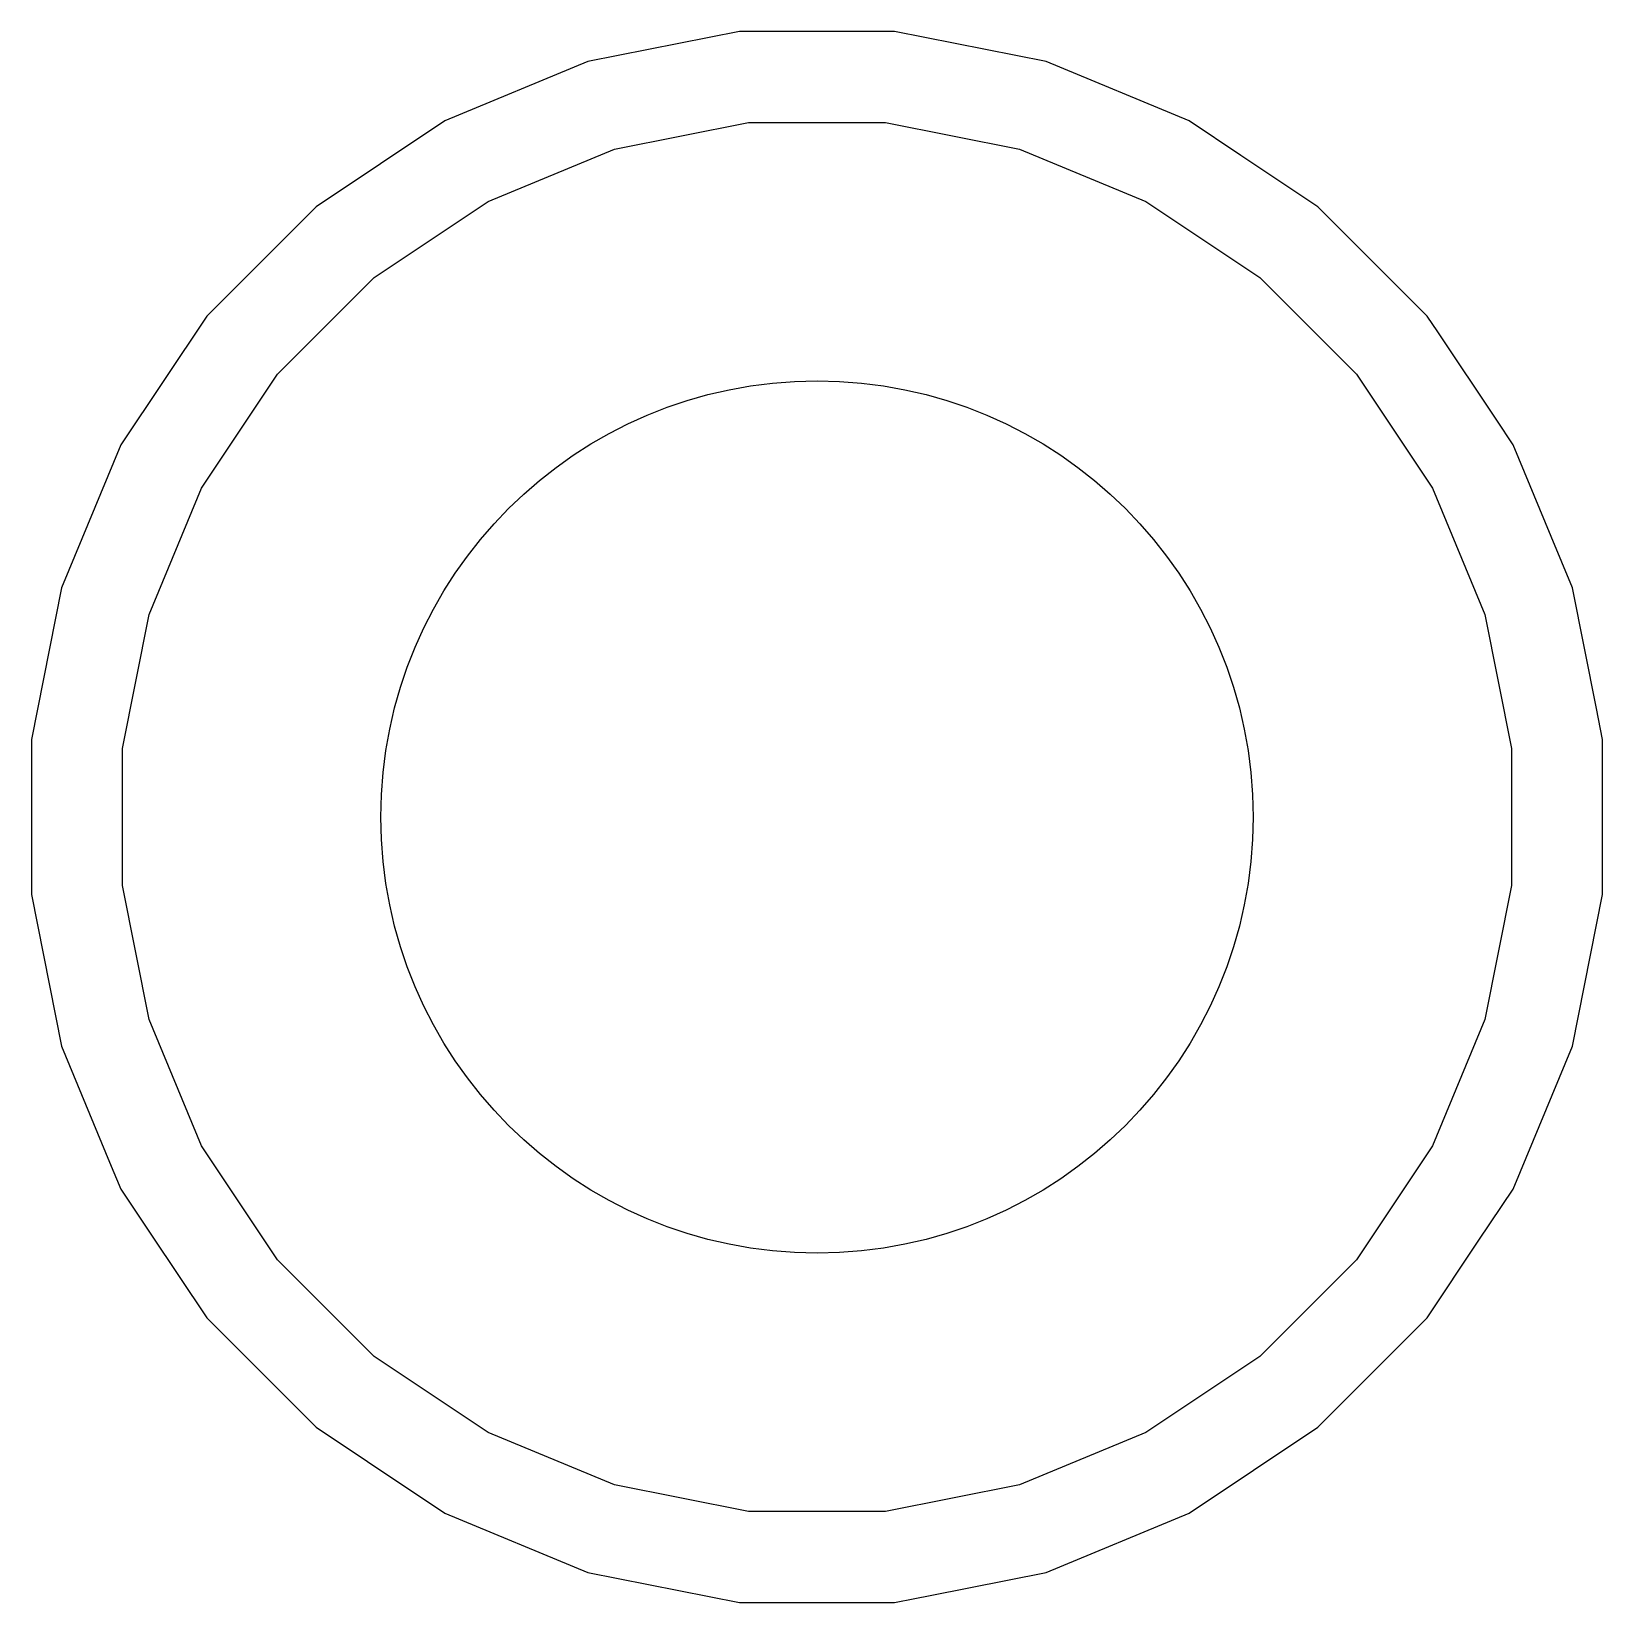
# Model space of a CAD drawing. Extents: x 114.9 to 199.6, y -137.1 to -76.7.
# Drawn here: x 121.079 to 122.88, y -105.49 to -103.689 of the extents above; entities that cross this region are included whole.
import ezdxf

# ---------------------------------------------------------------- set-up
doc = ezdxf.new("R2010")
doc.units = 0
doc.layers.add('BLACK', color=7, linetype='CONTINUOUS')

msp = doc.modelspace()

# ---------------------------------------------------------------- linework, layer by layer
at = {"layer": 'BLACK', "linetype": 'CONTINUOUS'}
for p, q in [((121.891303, -103.6895), (121.717343, -103.724103)), ((121.891309, -103.6895), (121.891303, -103.6895)), ((122.068691, -103.6895), (121.891309, -103.6895)), ((122.068696, -103.6895), (122.068691, -103.6895)), ((122.242656, -103.724103), (122.068696, -103.6895)), ((121.717332, -103.724106), (121.553456, -103.791985)), ((121.717343, -103.724103), (121.717332, -103.724106)), ((122.242667, -103.724106), (122.242656, -103.724103)), ((122.406543, -103.791985), (122.242667, -103.724106)), ((121.553456, -103.791985), (121.405967, -103.890533)), ((121.747772, -103.824448), (121.901586, -103.793852)), ((121.901586, -103.793852), (122.058414, -103.793852)), ((122.058414, -103.793852), (122.212228, -103.824448)), ((122.406544, -103.791985), (122.406543, -103.791985)), ((122.406547, -103.791987), (122.406544, -103.791985)), ((122.466021, -103.831726), (122.406547, -103.791987)), ((121.602883, -103.884463), (121.747772, -103.824448)), ((122.212228, -103.824448), (122.357117, -103.884463)), ((122.554032, -103.890533), (122.466021, -103.831726)), ((121.405967, -103.890533), (121.280533, -104.015967)), ((121.472485, -103.971592), (121.602883, -103.884463)), ((122.357117, -103.884463), (122.487515, -103.971592)), ((122.679466, -104.015967), (122.554032, -103.890533)), ((121.361592, -104.082485), (121.472485, -103.971592)), ((122.487515, -103.971592), (122.598408, -104.082485)), ((121.280533, -104.015967), (121.181985, -104.163456)), ((122.691474, -104.033939), (122.679466, -104.015967)), ((122.759134, -104.135198), (122.691474, -104.033939)), ((121.274463, -104.212883), (121.361592, -104.082485)), ((122.598408, -104.082485), (122.685537, -104.212883)), ((122.778013, -104.163453), (122.759134, -104.135198)), ((121.181985, -104.163456), (121.114106, -104.327332)), ((122.821441, -104.2683), (122.778013, -104.163453)), ((121.214448, -104.357772), (121.274463, -104.212883)), ((122.685537, -104.212883), (122.745552, -104.357772)), ((122.845893, -104.327332), (122.821441, -104.2683)), ((121.114103, -104.327343), (121.0795, -104.501303)), ((121.114106, -104.327332), (121.114103, -104.327343)), ((122.845896, -104.327343), (122.845893, -104.327332)), ((122.873377, -104.465499), (122.845896, -104.327343)), ((121.183852, -104.511586), (121.214448, -104.357772)), ((122.745552, -104.357772), (122.776148, -104.511586)), ((122.8805, -104.501309), (122.873377, -104.465499)), ((121.0795, -104.501303), (121.0795, -104.678696)), ((121.183852, -104.668414), (121.183852, -104.511586)), ((122.776148, -104.511586), (122.776148, -104.668414)), ((122.8805, -104.535198), (122.8805, -104.501309)), ((122.8805, -104.678691), (122.8805, -104.535198)), ((121.214448, -104.822228), (121.183852, -104.668414)), ((122.776148, -104.668414), (122.745552, -104.822228)), ((121.0795, -104.678696), (121.114103, -104.852656)), ((122.845894, -104.852666), (122.8805, -104.678691)), ((121.274463, -104.967117), (121.214448, -104.822228)), ((122.745552, -104.822228), (122.685537, -104.967117)), ((121.114103, -104.852656), (121.114106, -104.852667)), ((121.114106, -104.852667), (121.169127, -104.9855)), ((122.778013, -105.016547), (122.845894, -104.852666)), ((121.361592, -105.097515), (121.274463, -104.967117)), ((122.685537, -104.967117), (122.598408, -105.097515)), ((121.169127, -104.9855), (121.181987, -105.016547)), ((121.181987, -105.016547), (121.216521, -105.06823)), ((122.738823, -105.075198), (122.778013, -105.016547)), ((121.216521, -105.06823), (121.280533, -105.164032)), ((122.679464, -105.164035), (122.738823, -105.075198)), ((121.472485, -105.208408), (121.361592, -105.097515)), ((122.598408, -105.097515), (122.487515, -105.208408)), ((121.280533, -105.164032), (121.405967, -105.289466)), ((122.554035, -105.289464), (122.679464, -105.164035)), ((121.602883, -105.295537), (121.472485, -105.208408)), ((122.487515, -105.208408), (122.357117, -105.295537)), ((121.405967, -105.289466), (121.46464, -105.32867)), ((121.747772, -105.355552), (121.602883, -105.295537)), ((122.357117, -105.295537), (122.212228, -105.355552)), ((122.406547, -105.388013), (122.554035, -105.289464)), ((121.46464, -105.32867), (121.553453, -105.388013)), ((121.901586, -105.386148), (121.747772, -105.355552)), ((122.212228, -105.355552), (122.058414, -105.386148)), ((121.553453, -105.388013), (121.717334, -105.455894)), ((122.058414, -105.386148), (121.901586, -105.386148)), ((122.242666, -105.455894), (122.406547, -105.388013)), ((121.717334, -105.455894), (121.71734, -105.455895)), ((121.71734, -105.455895), (121.717343, -105.455896)), ((121.717343, -105.455896), (121.891303, -105.490499)), ((122.109836, -105.482315), (122.242666, -105.455894)), ((122.092232, -105.485817), (122.109836, -105.482316)), ((122.109836, -105.482316), (122.109836, -105.482315)), ((121.891303, -105.490499), (121.891309, -105.4905)), ((121.891309, -105.4905), (122.068691, -105.4905)), ((122.068691, -105.4905), (122.092232, -105.485817))]:
    msp.add_line(p, q, dxfattribs=at)
at = {"layer": 'BLACK'}
msp.add_circle((121.98, -104.59), 0.5, dxfattribs=at)
at = {"layer": 'WHITE'}
msp.add_circle((121.98, -104.59), 0.5, dxfattribs=at)

doc.saveas('drawing.dxf')
